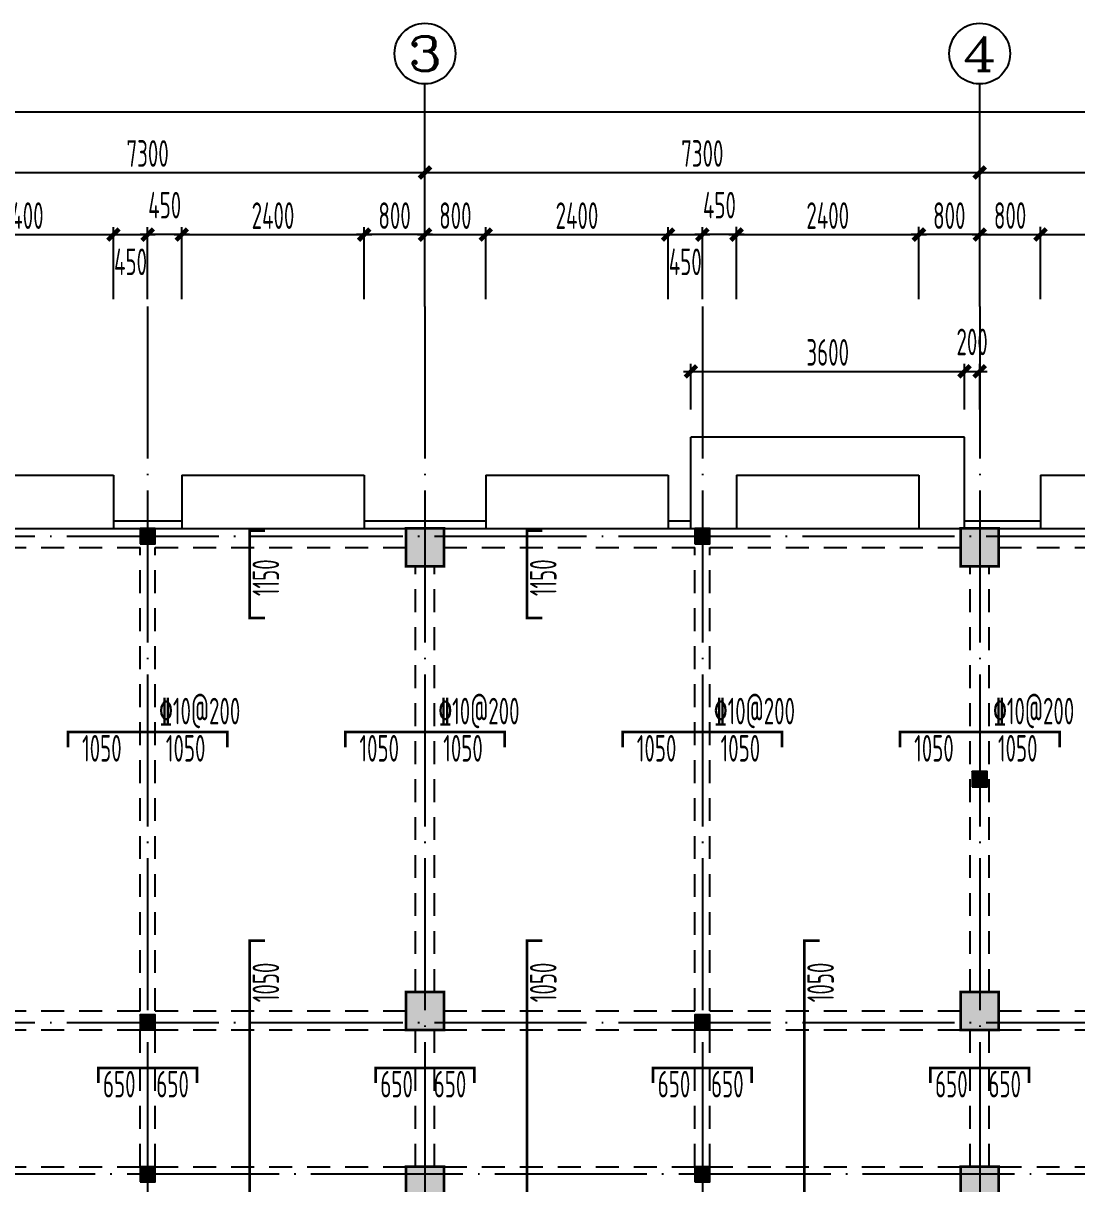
# Model space of a CAD drawing. Extents: x -472319 to -112444, y -516749 to -5704.
# Drawn here: x -297681 to -283816, y -56256 to -40980 of the extents above; entities that cross this region are included whole.
import ezdxf
from ezdxf.enums import TextEntityAlignment as Align

# ---------------------------------------------------------------- set-up
doc = ezdxf.new("R2010")
doc.units = 0
doc.header["$LTSCALE"] = 100
doc.header["$MEASUREMENT"] = 0
for name, pattern in [('3', [5, 3, -2]), ('CENTER', [2, 1.25, -0.25, 0.25, -0.25]), ('DOTE', [2.42, 2, -0.2, 0.02, -0.2])]:
    doc.linetypes.add(name, pattern=pattern)
for name, color, linetype in [('1301', 24, 'Continuous'), ('1305', 1, 'Continuous'), ('1306', 94, 'Continuous'), ('1307', 7, 'Continuous'), ('AXIS', 3, 'Continuous'), ('AXIS_TEXT', 7, 'Continuous'), ('COLUMN', 9, 'Continuous'), ('DOTE', 1, 'CENTER'), ('S_BEAM', 4, 'Continuous'), ('S_BEAMDASH', 134, '3'), ('S_CL', 2, 'Continuous'), ('坡道', 7, 'Continuous'), ('第三道尺寸线', 4, 'Continuous')]:
    doc.layers.add(name, color=color, linetype=linetype)
doc.styles.add('_TCH_AXIS', font='COMPLEX', dxfattribs={"bigfont": 'GBCBIG'})
doc.styles.add('COMPLEX', font='COMPLEX')
doc.styles.add('HZ', font='tssdeng.shx', dxfattribs={"width": 0.6, "height": 350, "bigfont": 'a.shx'})
doc.styles.get("Standard").update_dxf_attribs({"font": 'tssdeng.shx', "width": 0.6, "bigfont": 'a.shx'})
doc.dimstyles.new('DIMN', dxfattribs={"dimtxt": 350, "dimasz": 150, "dimexe": 100, "dimexo": 100, "dimgap": 75, "dimtad": 1, "dimdec": 0, "dimzin": 0, "dimdsep": 46, "dimtxsty": 'HZ', "dimblk": 'ARCHTICK', "dimcen": 0.09, "dimdle": 100, "dimclrd": 3, "dimclre": 3, "dimclrt": 7, "dimazin": 2, "dimtfac": 1, "dimtdec": 0, "dimtmove": 2, "dimatfit": 3, "dimldrblk": 'ARCHTICK', "dimfxl": 1, "dimtolj": 1, "dimtzin": 0, "dimarcsym": 0})

# ---------------------------------------------------------------- blocks, each defined once
blk = doc.blocks.new('_ArchTick')
at = {"color": 0, "linetype": 'ByBlock', "const_width": 0.4}
blk.add_lwpolyline([(-0.5, -0.5), (0.5, 0.5)], dxfattribs=at)
blk = doc.blocks.new('*D565')
at = {"layer": 'AXIS', "color": 3, "lineweight": -2, "transparency": 16777216}
for p, q in [((-299694, -44611), (-299694, -42845)), ((-292394, -44611), (-292394, -42845)), ((-299794, -42945), (-292294, -42945))]:
    blk.add_line(p, q, dxfattribs=at)
at = {"layer": 'Defpoints', "color": 0, "transparency": 16777216}
for p in [(-292394, -42945), (-299694, -44711), (-292394, -44711)]:
    blk.add_point(p, dxfattribs=at)
at = {"layer": 'AXIS', "color": 3, "lineweight": -2, "transparency": 16777216, "xscale": 150, "yscale": 150, "zscale": 150, "rotation": 180}
blk.add_blockref('_ArchTick', (-299694, -42945), dxfattribs=at)
at = {"layer": 'AXIS', "color": 3, "lineweight": -2, "transparency": 16777216, "xscale": 150, "yscale": 150, "zscale": 150}
blk.add_blockref('_ArchTick', (-292394, -42945), dxfattribs=at)
at = {"layer": 'AXIS', "color": 7, "transparency": 16777216, "insert": (-296044, -42695), "char_height": 350, "attachment_point": 5, "style": 'HZ'}
blk.add_mtext('\\A1;7300', dxfattribs=at)
blk = doc.blocks.new('*D566')
at = {"layer": 'AXIS', "color": 3, "lineweight": -2, "transparency": 16777216}
for p, q in [((-292394, -44611), (-292394, -42845)), ((-285094, -44611), (-285094, -42845)), ((-292494, -42945), (-284994, -42945))]:
    blk.add_line(p, q, dxfattribs=at)
at = {"layer": 'Defpoints', "color": 0, "transparency": 16777216}
for p in [(-285094, -42945), (-292394, -44711), (-285094, -44711)]:
    blk.add_point(p, dxfattribs=at)
at = {"layer": 'AXIS', "color": 3, "lineweight": -2, "transparency": 16777216, "xscale": 150, "yscale": 150, "zscale": 150, "rotation": 180}
blk.add_blockref('_ArchTick', (-292394, -42945), dxfattribs=at)
at = {"layer": 'AXIS', "color": 3, "lineweight": -2, "transparency": 16777216, "xscale": 150, "yscale": 150, "zscale": 150}
blk.add_blockref('_ArchTick', (-285094, -42945), dxfattribs=at)
at = {"layer": 'AXIS', "color": 7, "transparency": 16777216, "insert": (-288744, -42695), "char_height": 350, "attachment_point": 5, "style": 'HZ'}
blk.add_mtext('\\A1;7300', dxfattribs=at)
blk = doc.blocks.new('*D567')
at = {"layer": 'AXIS', "color": 3, "lineweight": -2, "transparency": 16777216}
for p, q in [((-285094, -44611), (-285094, -42845)), ((-277794, -44611), (-277794, -42845)), ((-285194, -42945), (-277694, -42945))]:
    blk.add_line(p, q, dxfattribs=at)
at = {"layer": 'Defpoints', "color": 0, "transparency": 16777216}
for p in [(-277794, -42945), (-285094, -44711), (-277794, -44711)]:
    blk.add_point(p, dxfattribs=at)
at = {"layer": 'AXIS', "color": 3, "lineweight": -2, "transparency": 16777216, "xscale": 150, "yscale": 150, "zscale": 150, "rotation": 180}
blk.add_blockref('_ArchTick', (-285094, -42945), dxfattribs=at)
at = {"layer": 'AXIS', "color": 3, "lineweight": -2, "transparency": 16777216, "xscale": 150, "yscale": 150, "zscale": 150}
blk.add_blockref('_ArchTick', (-277794, -42945), dxfattribs=at)
at = {"layer": 'AXIS', "color": 7, "transparency": 16777216, "insert": (-281444, -42695), "char_height": 350, "attachment_point": 5, "style": 'HZ'}
blk.add_mtext('\\A1;7300', dxfattribs=at)
blk = doc.blocks.new('*D574')
at = {"layer": 'AXIS', "color": 3, "lineweight": -2, "transparency": 16777216}
for p, q in [((-302794, -42145), (-242794, -42145)), ((-302694, -44611), (-302694, -42045)), ((-242894, -44611), (-242894, -42045))]:
    blk.add_line(p, q, dxfattribs=at)
at = {"layer": 'Defpoints', "color": 0, "transparency": 16777216}
for p in [(-242894, -42145), (-302694, -44711), (-242894, -44711)]:
    blk.add_point(p, dxfattribs=at)
at = {"layer": 'AXIS', "color": 3, "lineweight": -2, "transparency": 16777216, "xscale": 150, "yscale": 150, "zscale": 150, "rotation": 180}
blk.add_blockref('_ArchTick', (-302694, -42145), dxfattribs=at)
at = {"layer": 'AXIS', "color": 3, "lineweight": -2, "transparency": 16777216, "xscale": 150, "yscale": 150, "zscale": 150}
blk.add_blockref('_ArchTick', (-242894, -42145), dxfattribs=at)
at = {"layer": 'AXIS', "color": 7, "transparency": 16777216, "insert": (-272794, -41895), "char_height": 350, "attachment_point": 5, "style": 'HZ'}
blk.add_mtext('\\A1;59800', dxfattribs=at)
blk = doc.blocks.new('_AXISO')
blk.add_circle((0, 0), 0.5)
at = {"layer": 'AXIS_TEXT', "style": 'COMPLEX', "width": 1.041667}
blk.add_attdef('A', text='', height=0.56, dxfattribs=at).set_placement((-0.25, -0.28), (0.25, -0.28), align=Align.FIT)
blk = doc.blocks.new('*D638')
at = {"layer": 'Defpoints', "color": 0, "transparency": 16777216}
for p in [(-285294, -45563), (-288894, -46166), (-285294, -46166)]:
    blk.add_point(p, dxfattribs=at)
at = {"layer": '第三道尺寸线', "color": 3, "lineweight": -2, "transparency": 16777216}
for p, q in [((-288894, -46066), (-288894, -45463)), ((-285294, -46066), (-285294, -45463)), ((-288994, -45563), (-285194, -45563))]:
    blk.add_line(p, q, dxfattribs=at)
at = {"layer": '第三道尺寸线', "color": 3, "lineweight": -2, "transparency": 16777216, "xscale": 150, "yscale": 150, "zscale": 150, "rotation": 180}
blk.add_blockref('_ArchTick', (-288894, -45563), dxfattribs=at)
at = {"layer": '第三道尺寸线', "color": 3, "lineweight": -2, "transparency": 16777216, "xscale": 150, "yscale": 150, "zscale": 150}
blk.add_blockref('_ArchTick', (-285294, -45563), dxfattribs=at)
at = {"layer": '第三道尺寸线', "color": 7, "transparency": 16777216, "insert": (-287094, -45313), "char_height": 350, "attachment_point": 5, "style": 'HZ'}
blk.add_mtext('\\A1;3600', dxfattribs=at)
blk = doc.blocks.new('*D639')
at = {"layer": 'Defpoints', "color": 0, "transparency": 16777216}
for p in [(-285094, -45563), (-285294, -46166), (-285094, -46166)]:
    blk.add_point(p, dxfattribs=at)
at = {"layer": '第三道尺寸线', "color": 3, "lineweight": -2, "transparency": 16777216}
for p, q in [((-285294, -46066), (-285294, -45463)), ((-285094, -46066), (-285094, -45463)), ((-285394, -45563), (-284994, -45563))]:
    blk.add_line(p, q, dxfattribs=at)
at = {"layer": '第三道尺寸线', "color": 3, "lineweight": -2, "transparency": 16777216, "xscale": 150, "yscale": 150, "zscale": 150, "rotation": 180}
blk.add_blockref('_ArchTick', (-285294, -45563), dxfattribs=at)
at = {"layer": '第三道尺寸线', "color": 3, "lineweight": -2, "transparency": 16777216, "xscale": 150, "yscale": 150, "zscale": 150}
blk.add_blockref('_ArchTick', (-285094, -45563), dxfattribs=at)
at = {"layer": '第三道尺寸线', "color": 7, "transparency": 16777216, "insert": (-285194, -45175), "char_height": 350, "attachment_point": 5, "style": 'HZ'}
blk.add_mtext('\\A1;200', dxfattribs=at)
blk = doc.blocks.new('*D680')
at = {"layer": '1301', "color": 3, "lineweight": -2, "transparency": 16777216}
for p, q in [((-284294, -44611), (-284294, -43662)), ((-281894, -44611), (-281894, -43662)), ((-284394, -43762), (-281794, -43762))]:
    blk.add_line(p, q, dxfattribs=at)
at = {"layer": 'Defpoints', "color": 0, "transparency": 16777216}
for p in [(-281894, -43762), (-284294, -44711), (-281894, -44711)]:
    blk.add_point(p, dxfattribs=at)
at = {"layer": '1301', "color": 3, "lineweight": -2, "transparency": 16777216, "xscale": 150, "yscale": 150, "zscale": 150, "rotation": 180}
blk.add_blockref('_ArchTick', (-284294, -43762), dxfattribs=at)
at = {"layer": '1301', "color": 3, "lineweight": -2, "transparency": 16777216, "xscale": 150, "yscale": 150, "zscale": 150}
blk.add_blockref('_ArchTick', (-281894, -43762), dxfattribs=at)
at = {"layer": '1301', "color": 7, "transparency": 16777216, "insert": (-283094, -43512), "char_height": 350, "attachment_point": 5, "style": 'HZ'}
blk.add_mtext('\\A1;2400', dxfattribs=at)
blk = doc.blocks.new('*D681')
at = {"layer": '1301', "color": 3, "lineweight": -2, "transparency": 16777216}
for p, q in [((-285094, -44611), (-285094, -43662)), ((-284294, -44611), (-284294, -43662)), ((-285194, -43762), (-284194, -43762))]:
    blk.add_line(p, q, dxfattribs=at)
at = {"layer": 'Defpoints', "color": 0, "transparency": 16777216}
for p in [(-284294, -43762), (-285094, -44711), (-284294, -44711)]:
    blk.add_point(p, dxfattribs=at)
at = {"layer": '1301', "color": 3, "lineweight": -2, "transparency": 16777216, "xscale": 150, "yscale": 150, "zscale": 150, "rotation": 180}
blk.add_blockref('_ArchTick', (-285094, -43762), dxfattribs=at)
at = {"layer": '1301', "color": 3, "lineweight": -2, "transparency": 16777216, "xscale": 150, "yscale": 150, "zscale": 150}
blk.add_blockref('_ArchTick', (-284294, -43762), dxfattribs=at)
at = {"layer": '1301', "color": 7, "transparency": 16777216, "insert": (-284694, -43512), "char_height": 350, "attachment_point": 5, "style": 'HZ'}
blk.add_mtext('\\A1;800', dxfattribs=at)
blk = doc.blocks.new('*D688')
at = {"layer": '1301', "color": 3, "lineweight": -2, "transparency": 16777216}
for p, q in [((-285894, -44611), (-285894, -43663)), ((-285094, -44611), (-285094, -43663)), ((-284994, -43763), (-285994, -43763))]:
    blk.add_line(p, q, dxfattribs=at)
at = {"layer": 'Defpoints', "color": 0, "transparency": 16777216}
for p in [(-285894, -43763), (-285894, -44711), (-285094, -44711)]:
    blk.add_point(p, dxfattribs=at)
at = {"layer": '1301', "color": 3, "lineweight": -2, "transparency": 16777216, "xscale": 150, "yscale": 150, "zscale": 150, "rotation": 180}
blk.add_blockref('_ArchTick', (-285894, -43763), dxfattribs=at)
at = {"layer": '1301', "color": 3, "lineweight": -2, "transparency": 16777216, "xscale": 150, "yscale": 150, "zscale": 150}
blk.add_blockref('_ArchTick', (-285094, -43763), dxfattribs=at)
at = {"layer": '1301', "color": 7, "transparency": 16777216, "insert": (-285494, -43513), "char_height": 350, "attachment_point": 5, "style": 'HZ'}
blk.add_mtext('\\A1;800', dxfattribs=at)
blk = doc.blocks.new('*D684')
at = {"layer": '1301', "color": 3, "lineweight": -2, "transparency": 16777216}
for p, q in [((-288744, -44611), (-288744, -43663)), ((-288294, -44611), (-288294, -43663)), ((-288194, -43763), (-288844, -43763))]:
    blk.add_line(p, q, dxfattribs=at)
at = {"layer": 'Defpoints', "color": 0, "transparency": 16777216}
for p in [(-288744, -43763), (-288744, -44711), (-288294, -44711)]:
    blk.add_point(p, dxfattribs=at)
at = {"layer": '1301', "color": 3, "lineweight": -2, "transparency": 16777216, "xscale": 150, "yscale": 150, "zscale": 150, "rotation": 180}
blk.add_blockref('_ArchTick', (-288744, -43763), dxfattribs=at)
at = {"layer": '1301', "color": 3, "lineweight": -2, "transparency": 16777216, "xscale": 150, "yscale": 150, "zscale": 150}
blk.add_blockref('_ArchTick', (-288294, -43763), dxfattribs=at)
at = {"layer": '1301', "color": 7, "transparency": 16777216, "insert": (-288519, -43375), "char_height": 350, "attachment_point": 5, "style": 'HZ'}
blk.add_mtext('\\A1;450', dxfattribs=at)
blk = doc.blocks.new('*D685')
at = {"layer": '1301', "color": 3, "lineweight": -2, "transparency": 16777216}
for p, q in [((-291594, -44611), (-291594, -43663)), ((-289194, -44611), (-289194, -43663)), ((-291694, -43763), (-289094, -43763))]:
    blk.add_line(p, q, dxfattribs=at)
at = {"layer": 'Defpoints', "color": 0, "transparency": 16777216}
for p in [(-289194, -43763), (-291594, -44711), (-289194, -44711)]:
    blk.add_point(p, dxfattribs=at)
at = {"layer": '1301', "color": 3, "lineweight": -2, "transparency": 16777216, "xscale": 150, "yscale": 150, "zscale": 150, "rotation": 180}
blk.add_blockref('_ArchTick', (-291594, -43763), dxfattribs=at)
at = {"layer": '1301', "color": 3, "lineweight": -2, "transparency": 16777216, "xscale": 150, "yscale": 150, "zscale": 150}
blk.add_blockref('_ArchTick', (-289194, -43763), dxfattribs=at)
at = {"layer": '1301', "color": 7, "transparency": 16777216, "insert": (-290394, -43513), "char_height": 350, "attachment_point": 5, "style": 'HZ'}
blk.add_mtext('\\A1;2400', dxfattribs=at)
blk = doc.blocks.new('*D686')
at = {"layer": '1301', "color": 3, "lineweight": -2, "transparency": 16777216}
for p, q in [((-292394, -44611), (-292394, -43663)), ((-291594, -44611), (-291594, -43663)), ((-292494, -43763), (-291494, -43763))]:
    blk.add_line(p, q, dxfattribs=at)
at = {"layer": 'Defpoints', "color": 0, "transparency": 16777216}
for p in [(-291594, -43763), (-292394, -44711), (-291594, -44711)]:
    blk.add_point(p, dxfattribs=at)
at = {"layer": '1301', "color": 3, "lineweight": -2, "transparency": 16777216, "xscale": 150, "yscale": 150, "zscale": 150, "rotation": 180}
blk.add_blockref('_ArchTick', (-292394, -43763), dxfattribs=at)
at = {"layer": '1301', "color": 3, "lineweight": -2, "transparency": 16777216, "xscale": 150, "yscale": 150, "zscale": 150}
blk.add_blockref('_ArchTick', (-291594, -43763), dxfattribs=at)
at = {"layer": '1301', "color": 7, "transparency": 16777216, "insert": (-291994, -43513), "char_height": 350, "attachment_point": 5, "style": 'HZ'}
blk.add_mtext('\\A1;800', dxfattribs=at)
blk = doc.blocks.new('*D687')
at = {"layer": '1301', "color": 3, "lineweight": -2, "transparency": 16777216}
for p, q in [((-289194, -44611), (-289194, -43663)), ((-288744, -44611), (-288744, -43663)), ((-289294, -43763), (-288644, -43763))]:
    blk.add_line(p, q, dxfattribs=at)
at = {"layer": 'Defpoints', "color": 0, "transparency": 16777216}
for p in [(-288744, -43763), (-289194, -44711), (-288744, -44711)]:
    blk.add_point(p, dxfattribs=at)
at = {"layer": '1301', "color": 3, "lineweight": -2, "transparency": 16777216, "xscale": 150, "yscale": 150, "zscale": 150, "rotation": 180}
blk.add_blockref('_ArchTick', (-289194, -43763), dxfattribs=at)
at = {"layer": '1301', "color": 3, "lineweight": -2, "transparency": 16777216, "xscale": 150, "yscale": 150, "zscale": 150}
blk.add_blockref('_ArchTick', (-288744, -43763), dxfattribs=at)
at = {"layer": '1301', "color": 7, "transparency": 16777216, "insert": (-288969, -44121), "char_height": 350, "attachment_point": 5, "style": 'HZ'}
blk.add_mtext('\\A1;450', dxfattribs=at)
blk = doc.blocks.new('*D693')
at = {"layer": '1301', "color": 3, "lineweight": -2, "transparency": 16777216}
for p, q in [((-293194, -44611), (-293194, -43663)), ((-292394, -44611), (-292394, -43663)), ((-292294, -43763), (-293294, -43763))]:
    blk.add_line(p, q, dxfattribs=at)
at = {"layer": 'Defpoints', "color": 0, "transparency": 16777216}
for p in [(-293194, -43763), (-293194, -44711), (-292394, -44711)]:
    blk.add_point(p, dxfattribs=at)
at = {"layer": '1301', "color": 3, "lineweight": -2, "transparency": 16777216, "xscale": 150, "yscale": 150, "zscale": 150, "rotation": 180}
blk.add_blockref('_ArchTick', (-293194, -43763), dxfattribs=at)
at = {"layer": '1301', "color": 3, "lineweight": -2, "transparency": 16777216, "xscale": 150, "yscale": 150, "zscale": 150}
blk.add_blockref('_ArchTick', (-292394, -43763), dxfattribs=at)
at = {"layer": '1301', "color": 7, "transparency": 16777216, "insert": (-292794, -43513), "char_height": 350, "attachment_point": 5, "style": 'HZ'}
blk.add_mtext('\\A1;800', dxfattribs=at)
blk = doc.blocks.new('*D689')
at = {"layer": '1301', "color": 3, "lineweight": -2, "transparency": 16777216}
for p, q in [((-296044, -44611), (-296044, -43663)), ((-295594, -44611), (-295594, -43663)), ((-295494, -43763), (-296144, -43763))]:
    blk.add_line(p, q, dxfattribs=at)
at = {"layer": 'Defpoints', "color": 0, "transparency": 16777216}
for p in [(-296044, -43763), (-296044, -44711), (-295594, -44711)]:
    blk.add_point(p, dxfattribs=at)
at = {"layer": '1301', "color": 3, "lineweight": -2, "transparency": 16777216, "xscale": 150, "yscale": 150, "zscale": 150, "rotation": 180}
blk.add_blockref('_ArchTick', (-296044, -43763), dxfattribs=at)
at = {"layer": '1301', "color": 3, "lineweight": -2, "transparency": 16777216, "xscale": 150, "yscale": 150, "zscale": 150}
blk.add_blockref('_ArchTick', (-295594, -43763), dxfattribs=at)
at = {"layer": '1301', "color": 7, "transparency": 16777216, "insert": (-295819, -43375), "char_height": 350, "attachment_point": 5, "style": 'HZ'}
blk.add_mtext('\\A1;450', dxfattribs=at)
blk = doc.blocks.new('*D690')
at = {"layer": '1301', "color": 3, "lineweight": -2, "transparency": 16777216}
for p, q in [((-298894, -44611), (-298894, -43663)), ((-296494, -44611), (-296494, -43663)), ((-298994, -43763), (-296394, -43763))]:
    blk.add_line(p, q, dxfattribs=at)
at = {"layer": 'Defpoints', "color": 0, "transparency": 16777216}
for p in [(-296494, -43763), (-298894, -44711), (-296494, -44711)]:
    blk.add_point(p, dxfattribs=at)
at = {"layer": '1301', "color": 3, "lineweight": -2, "transparency": 16777216, "xscale": 150, "yscale": 150, "zscale": 150, "rotation": 180}
blk.add_blockref('_ArchTick', (-298894, -43763), dxfattribs=at)
at = {"layer": '1301', "color": 3, "lineweight": -2, "transparency": 16777216, "xscale": 150, "yscale": 150, "zscale": 150}
blk.add_blockref('_ArchTick', (-296494, -43763), dxfattribs=at)
at = {"layer": '1301', "color": 7, "transparency": 16777216, "insert": (-297694, -43513), "char_height": 350, "attachment_point": 5, "style": 'HZ'}
blk.add_mtext('\\A1;2400', dxfattribs=at)
blk = doc.blocks.new('*D692')
at = {"layer": '1301', "color": 3, "lineweight": -2, "transparency": 16777216}
for p, q in [((-296494, -44611), (-296494, -43663)), ((-296044, -44611), (-296044, -43663)), ((-296594, -43763), (-295944, -43763))]:
    blk.add_line(p, q, dxfattribs=at)
at = {"layer": 'Defpoints', "color": 0, "transparency": 16777216}
for p in [(-296044, -43763), (-296494, -44711), (-296044, -44711)]:
    blk.add_point(p, dxfattribs=at)
at = {"layer": '1301', "color": 3, "lineweight": -2, "transparency": 16777216, "xscale": 150, "yscale": 150, "zscale": 150, "rotation": 180}
blk.add_blockref('_ArchTick', (-296494, -43763), dxfattribs=at)
at = {"layer": '1301', "color": 3, "lineweight": -2, "transparency": 16777216, "xscale": 150, "yscale": 150, "zscale": 150}
blk.add_blockref('_ArchTick', (-296044, -43763), dxfattribs=at)
at = {"layer": '1301', "color": 7, "transparency": 16777216, "insert": (-296269, -44121), "char_height": 350, "attachment_point": 5, "style": 'HZ'}
blk.add_mtext('\\A1;450', dxfattribs=at)
blk = doc.blocks.new('*D1269')
at = {"layer": '1301', "color": 3, "lineweight": -2, "transparency": 16777216}
for p, q in [((-288294, -44611), (-288294, -43662)), ((-285894, -44611), (-285894, -43662)), ((-288394, -43762), (-285794, -43762))]:
    blk.add_line(p, q, dxfattribs=at)
at = {"layer": 'Defpoints', "color": 0, "transparency": 16777216}
for p in [(-285894, -43762), (-288294, -44711), (-285894, -44711)]:
    blk.add_point(p, dxfattribs=at)
at = {"layer": '1301', "color": 3, "lineweight": -2, "transparency": 16777216, "xscale": 150, "yscale": 150, "zscale": 150, "rotation": 180}
blk.add_blockref('_ArchTick', (-288294, -43762), dxfattribs=at)
at = {"layer": '1301', "color": 3, "lineweight": -2, "transparency": 16777216, "xscale": 150, "yscale": 150, "zscale": 150}
blk.add_blockref('_ArchTick', (-285894, -43762), dxfattribs=at)
at = {"layer": '1301', "color": 7, "transparency": 16777216, "insert": (-287094, -43512), "char_height": 350, "attachment_point": 5, "style": 'HZ'}
blk.add_mtext('\\A1;2400', dxfattribs=at)
blk = doc.blocks.new('*D1270')
at = {"layer": '1301', "color": 3, "lineweight": -2, "transparency": 16777216}
for p, q in [((-295594, -44611), (-295594, -43663)), ((-293194, -44611), (-293194, -43663)), ((-295694, -43763), (-293094, -43763))]:
    blk.add_line(p, q, dxfattribs=at)
at = {"layer": 'Defpoints', "color": 0, "transparency": 16777216}
for p in [(-293194, -43763), (-295594, -44711), (-293194, -44711)]:
    blk.add_point(p, dxfattribs=at)
at = {"layer": '1301', "color": 3, "lineweight": -2, "transparency": 16777216, "xscale": 150, "yscale": 150, "zscale": 150, "rotation": 180}
blk.add_blockref('_ArchTick', (-295594, -43763), dxfattribs=at)
at = {"layer": '1301', "color": 3, "lineweight": -2, "transparency": 16777216, "xscale": 150, "yscale": 150, "zscale": 150}
blk.add_blockref('_ArchTick', (-293194, -43763), dxfattribs=at)
at = {"layer": '1301', "color": 7, "transparency": 16777216, "insert": (-294394, -43513), "char_height": 350, "attachment_point": 5, "style": 'HZ'}
blk.add_mtext('\\A1;2400', dxfattribs=at)

msp = doc.modelspace()

# ---------------------------------------------------------------- hatches: boundary and pattern name
at = {"layer": 'COLUMN'}
h = msp.add_hatch(dxfattribs=at)
h.set_pattern_fill('ANSI31', color=0)
h.set_pattern_definition([(45, (-347181.32863, 137907.10955), (-0.08838834765, 0.08838834765), [])])
h.paths.add_polyline_path([(-296143.829, -47830.89), (-295943.829, -47830.89), (-295943.829, -47630.89), (-296143.829, -47630.89)])
h = msp.add_hatch(dxfattribs=at)
h.set_pattern_fill('ANSI31', color=0)
h.set_pattern_definition([(45, (-339881.32863, 137907.10955), (-0.08838834765, 0.08838834765), [])])
h.paths.add_polyline_path([(-288843.829, -47830.89), (-288643.829, -47830.89), (-288643.829, -47630.89), (-288843.829, -47630.89)])
h = msp.add_hatch(dxfattribs=at)
h.set_pattern_fill('ANSI31', color=0)
h.set_pattern_definition([(45, (-336231.32863, 134707.10809), (-0.08838834765, 0.08838834765), [])])
h.paths.add_polyline_path([(-285193.829, -51030.892), (-284993.829, -51030.892), (-284993.829, -50830.892), (-285193.829, -50830.892)])
h = msp.add_hatch(dxfattribs=at)
h.set_pattern_fill('ANSI31', color=0)
h.set_pattern_definition([(45, (-347181.32863, 131507.10858), (-0.08838834765, 0.08838834765), [])])
h.paths.add_polyline_path([(-296143.829, -54230.891), (-295943.829, -54230.891), (-295943.829, -54030.891), (-296143.829, -54030.891)])
h = msp.add_hatch(dxfattribs=at)
h.set_pattern_fill('ANSI31', color=0)
h.set_pattern_definition([(45, (-339881.32863, 131507.10858), (-0.08838834765, 0.08838834765), [])])
h.paths.add_polyline_path([(-288843.829, -54230.891), (-288643.829, -54230.891), (-288643.829, -54030.891), (-288843.829, -54030.891)])
h = msp.add_hatch(dxfattribs=at)
h.set_pattern_fill('ANSI31', color=0)
h.set_pattern_definition([(45, (-347181.33058, 129507.10858), (-0.08838834765, 0.08838834765), [])])
h.paths.add_polyline_path([(-296143.831, -56230.891), (-295943.831, -56230.891), (-295943.831, -56030.891), (-296143.831, -56030.891)])
h = msp.add_hatch(dxfattribs=at)
h.set_pattern_fill('ANSI31', color=0)
h.set_pattern_definition([(45, (-339881.33058, 129507.10858), (-0.08838834765, 0.08838834765), [])])
h.paths.add_polyline_path([(-288843.831, -56230.891), (-288643.831, -56230.891), (-288643.831, -56030.891), (-288843.831, -56030.891)])
at = {"layer": 'S_CL'}
h = msp.add_hatch(dxfattribs=at)
h.set_pattern_fill('ANSI31', color=256)
h.set_pattern_definition([(45, (110874.16938, 392414.60853), (-0.088388347648, 0.088388347648), [])])
h.paths.add_polyline_path([(-242793.829, -48130.89), (-242793.829, -47630.89), (-243293.829, -47630.89), (-243293.829, -48130.89)])
h.paths.add_polyline_path([(-242793.829, -54230.891), (-242793.829, -53730.891), (-243293.829, -53730.891), (-243293.829, -54230.891)])
h.paths.add_polyline_path([(-242793.829, -56530.891), (-242793.829, -56030.891), (-243293.829, -56030.891), (-243293.829, -56530.891)])
h.paths.add_polyline_path([(-242793.829, -62630.891), (-242793.829, -62130.891), (-243293.829, -62130.891), (-243293.829, -62630.891)])
h.paths.add_polyline_path([(-245643.829, -48130.89), (-245643.829, -47630.89), (-246143.829, -47630.89), (-246143.829, -48130.89)])
h.paths.add_polyline_path([(-245643.829, -54230.891), (-245643.829, -53730.891), (-246143.829, -53730.891), (-246143.829, -54230.891)])
h.paths.add_polyline_path([(-245643.829, -56530.891), (-245643.829, -56030.891), (-246143.829, -56030.891), (-246143.829, -56530.891)])
h.paths.add_polyline_path([(-245643.829, -62630.891), (-245643.829, -62130.891), (-246143.829, -62130.891), (-246143.829, -62630.891)])
h.paths.add_polyline_path([(-252943.829, -48130.89), (-252943.829, -47630.89), (-253443.829, -47630.89), (-253443.829, -48130.89)])
h.paths.add_polyline_path([(-252943.829, -54230.891), (-252943.829, -53730.891), (-253443.829, -53730.891), (-253443.829, -54230.891)])
h.paths.add_polyline_path([(-252943.829, -56530.891), (-252943.829, -56030.891), (-253443.829, -56030.891), (-253443.829, -56530.891)])
h.paths.add_polyline_path([(-252943.829, -62630.891), (-252943.829, -62130.891), (-253443.829, -62130.891), (-253443.829, -62630.891)])
h.paths.add_polyline_path([(-260243.829, -48130.89), (-260243.829, -47630.89), (-260743.829, -47630.89), (-260743.829, -48130.89)])
h.paths.add_polyline_path([(-260243.829, -54230.891), (-260243.829, -53730.891), (-260743.829, -53730.891), (-260743.829, -54230.891)])
h.paths.add_polyline_path([(-260243.829, -56530.891), (-260243.829, -56030.891), (-260743.829, -56030.891), (-260743.829, -56530.891)])
h.paths.add_polyline_path([(-260243.829, -62630.891), (-260243.829, -62130.891), (-260743.829, -62130.891), (-260743.829, -62630.891)])
h.paths.add_polyline_path([(-267543.829, -48130.89), (-267543.829, -47630.89), (-268043.829, -47630.89), (-268043.829, -48130.89)])
h.paths.add_polyline_path([(-267543.829, -54230.891), (-267543.829, -53730.891), (-268043.829, -53730.891), (-268043.829, -54230.891)])
h.paths.add_polyline_path([(-267543.829, -56530.891), (-267543.829, -56030.891), (-268043.829, -56030.891), (-268043.829, -56530.891)])
h.paths.add_polyline_path([(-267543.829, -62630.891), (-267543.829, -62030.891), (-268043.829, -62030.891), (-268043.829, -62630.891)])
h.paths.add_polyline_path([(-270543.829, -48130.89), (-270543.829, -47630.89), (-271043.829, -47630.89), (-271043.829, -48130.89)])
h.paths.add_polyline_path([(-270543.829, -54230.891), (-270543.829, -53730.891), (-271043.829, -53730.891), (-271043.829, -54230.891)])
h.paths.add_polyline_path([(-277543.831, -48230.89), (-277543.831, -47630.89), (-278043.831, -47630.89), (-278043.831, -48230.89)])
h.paths.add_polyline_path([(-277543.831, -54230.891), (-277543.831, -53730.891), (-278043.831, -53730.891), (-278043.831, -54230.891)])
h.paths.add_polyline_path([(-277543.831, -56530.891), (-277543.831, -56030.891), (-278043.831, -56030.891), (-278043.831, -56530.891)])
h.paths.add_polyline_path([(-277543.831, -62630.891), (-277543.831, -62030.891), (-278043.831, -62030.891), (-278043.831, -62630.891)])
h.paths.add_polyline_path([(-284843.831, -48130.89), (-284843.831, -47630.89), (-285343.831, -47630.89), (-285343.831, -48130.89)])
h.paths.add_polyline_path([(-284843.831, -54230.891), (-284843.831, -53730.891), (-285343.831, -53730.891), (-285343.831, -54230.891)])
h.paths.add_polyline_path([(-284843.831, -56530.891), (-284843.831, -56030.891), (-285343.831, -56030.891), (-285343.831, -56530.891)])
h.paths.add_polyline_path([(-284843.831, -62630.891), (-284843.831, -62130.891), (-285343.831, -62130.891), (-285343.831, -62630.891)])
h.paths.add_polyline_path([(-292143.831, -48130.89), (-292143.831, -47630.89), (-292643.831, -47630.89), (-292643.831, -48130.89)])
h.paths.add_polyline_path([(-292143.831, -54230.891), (-292143.831, -53730.891), (-292643.831, -53730.891), (-292643.831, -54230.891)])
h.paths.add_polyline_path([(-292143.831, -56530.891), (-292143.831, -56030.891), (-292643.831, -56030.891), (-292643.831, -56530.891)])
h.paths.add_polyline_path([(-292143.831, -62630.891), (-292143.831, -62130.891), (-292643.831, -62130.891), (-292643.831, -62630.891)])
h.paths.add_polyline_path([(-299443.831, -48130.89), (-299443.831, -47630.89), (-299943.831, -47630.89), (-299943.831, -48130.89)])
h.paths.add_polyline_path([(-299443.831, -54230.891), (-299443.831, -53730.891), (-299943.831, -53730.891), (-299943.831, -54230.891)])
h.paths.add_polyline_path([(-299443.831, -56530.891), (-299443.831, -56030.891), (-299943.831, -56030.891), (-299943.831, -56530.891)])
h.paths.add_polyline_path([(-299443.831, -62630.891), (-299443.831, -62130.891), (-299943.831, -62130.891), (-299943.831, -62630.891)])
h.paths.add_polyline_path([(-302293.831, -48130.89), (-302293.831, -47630.89), (-302793.831, -47630.89), (-302793.831, -48130.89)])
h.paths.add_polyline_path([(-302293.831, -54230.891), (-302293.831, -53730.891), (-302793.831, -53730.891), (-302793.831, -54230.891)])
h.paths.add_polyline_path([(-302293.831, -56530.891), (-302293.831, -56030.891), (-302793.831, -56030.891), (-302793.831, -56530.891)])
h.paths.add_polyline_path([(-302293.831, -62630.891), (-302293.831, -62130.891), (-302793.831, -62130.891), (-302793.831, -62630.891)])

# ---------------------------------------------------------------- linework, layer by layer
for p, q in [((-285293.829, -46430.891), (-288893.829, -46430.891)), ((-288893.829, -47630.891), (-288893.829, -46430.891)), ((-285293.829, -47630.891), (-285293.829, -46430.891)), ((-298893.829, -46930.89), (-296493.829, -46930.89)), ((-295593.829, -46930.89), (-293193.829, -46930.89)), ((-295593.829, -46930.89), (-295593.829, -47630.89)), ((-291593.829, -46930.89), (-289193.829, -46930.89)), ((-291593.829, -46930.89), (-291593.829, -47630.89)), ((-288293.829, -46930.89), (-285893.829, -46930.89)), ((-288293.829, -46930.89), (-288293.829, -47630.89)), ((-284293.829, -46930.89), (-281893.829, -46930.89)), ((-284293.829, -46930.89), (-284293.829, -47630.89))]:
    msp.add_line(p, q)
for points in [[(-296493.829, -47530.89), (-295593.829, -47530.89)], [(-293193.829, -47530.89), (-291593.829, -47530.89)], [(-289193.829, -47530.89), (-288893.829, -47530.89)], [(-285293.829, -47530.89), (-284293.829, -47530.89)]]:
    msp.add_lwpolyline(points)
at = {"layer": '1305', "const_width": 35}
for points in [[(-294501.332, -48810.892), (-294701.332, -48810.892), (-294701.332, -47660.892), (-294501.332, -47660.892)], [(-290851.331, -48810.892), (-291051.331, -48810.892), (-291051.331, -47660.892), (-290851.331, -47660.892)], [(-297093.831, -50510.89), (-297093.831, -50310.89), (-294993.831, -50310.892), (-294993.831, -50510.892)], [(-293443.831, -50510.89), (-293443.831, -50310.89), (-291343.831, -50310.89), (-291343.831, -50510.89)], [(-289793.831, -50510.89), (-289793.831, -50310.89), (-287693.831, -50310.892), (-287693.831, -50510.892)], [(-286143.831, -50510.89), (-286143.831, -50310.89), (-284043.831, -50310.89), (-284043.831, -50510.89)], [(-294501.332, -57205.891), (-294701.332, -57205.891), (-294701.332, -53055.891), (-294501.332, -53055.891)], [(-290851.331, -57205.891), (-291051.331, -57205.891), (-291051.331, -53055.891), (-290851.331, -53055.891)], [(-287201.333, -57205.891), (-287401.333, -57205.891), (-287401.331, -53055.891), (-287201.331, -53055.891)], [(-296693.831, -54930.891), (-296693.831, -54730.891), (-295393.831, -54730.891), (-295393.831, -54930.891)], [(-293043.831, -54930.891), (-293043.831, -54730.891), (-291743.831, -54730.891), (-291743.831, -54930.891)], [(-289393.832, -54930.891), (-289393.832, -54730.891), (-288093.833, -54730.891), (-288093.833, -54930.891)], [(-285743.831, -54930.891), (-285743.831, -54730.891), (-284443.831, -54730.891), (-284443.831, -54930.891)]]:
    msp.add_lwpolyline(points, dxfattribs=at)
at = {"layer": 'AXIS'}
for p, q in [((-292393.829, -44711.242), (-292393.829, -41780.447)), ((-285093.829, -44711.242), (-285093.829, -41780.447))]:
    msp.add_line(p, q, dxfattribs=at)
at = {"layer": 'COLUMN', "color": 0}
for points in [[(-296143.829, -47830.89), (-295943.829, -47830.89), (-295943.829, -47630.89), (-296143.829, -47630.89)], [(-288843.829, -47830.89), (-288643.829, -47830.89), (-288643.829, -47630.89), (-288843.829, -47630.89)], [(-285193.829, -51030.892), (-284993.829, -51030.892), (-284993.829, -50830.892), (-285193.829, -50830.892)], [(-296143.829, -54230.891), (-295943.829, -54230.891), (-295943.829, -54030.891), (-296143.829, -54030.891)], [(-288843.829, -54230.891), (-288643.829, -54230.891), (-288643.829, -54030.891), (-288843.829, -54030.891)], [(-296143.831, -56230.891), (-295943.831, -56230.891), (-295943.831, -56030.891), (-296143.831, -56030.891)], [(-288843.831, -56230.891), (-288643.831, -56230.891), (-288643.831, -56030.891), (-288843.831, -56030.891)]]:
    msp.add_lwpolyline(points, close=True, dxfattribs=at)
at = {"layer": 'DOTE', "linetype": 'DOTE', "ltscale": 10}
for p, q in [((-296043.829, -44711.242), (-296043.829, -66861.282)), ((-292393.829, -44711.242), (-292393.829, -66861.282)), ((-288743.829, -44711.242), (-288743.829, -66861.282)), ((-285093.829, -44711.242), (-285093.829, -66861.282)), ((-304367.647, -47730.89), (-241075.018, -47730.89)), ((-304367.647, -54130.89), (-241075.018, -54130.89)), ((-241075.018, -56130.89), (-304367.647, -56130.89))]:
    msp.add_line(p, q, dxfattribs=at)
at = {"layer": 'S_BEAM'}
for p, q in [((-299443.831, -47630.89), (-296043.831, -47630.89)), ((-296043.831, -47630.89), (-292643.831, -47630.89)), ((-292143.831, -47630.89), (-288743.831, -47630.89)), ((-288743.831, -47630.89), (-285343.831, -47630.89)), ((-284843.831, -47630.89), (-281443.831, -47630.89))]:
    msp.add_line(p, q, dxfattribs=at)
at = {"layer": 'S_BEAMDASH'}
for p, q in [((-299443.831, -47880.89), (-296143.831, -47880.89)), ((-296143.831, -53980.891), (-296143.831, -47880.89)), ((-295943.831, -53980.891), (-295943.831, -47880.89)), ((-295943.831, -47880.89), (-292643.831, -47880.89)), ((-292143.831, -47880.89), (-288843.831, -47880.89)), ((-288843.831, -53980.891), (-288843.831, -47880.89)), ((-288643.831, -53980.891), (-288643.831, -47880.89)), ((-288643.831, -47880.89), (-285343.831, -47880.89)), ((-284843.831, -47880.89), (-281543.831, -47880.89)), ((-292518.831, -53730.891), (-292518.831, -48130.89)), ((-292268.831, -53730.891), (-292268.831, -48130.89)), ((-285218.831, -53730.891), (-285218.831, -48130.89)), ((-284968.831, -53730.891), (-284968.831, -48130.89)), ((-299443.831, -53980.891), (-296143.831, -53980.891)), ((-295943.831, -53980.891), (-292643.831, -53980.891)), ((-292143.831, -53980.891), (-288843.831, -53980.891)), ((-288643.831, -53980.891), (-285343.831, -53980.891)), ((-284843.831, -53980.891), (-281543.831, -53980.891)), ((-299443.831, -54230.891), (-296143.831, -54230.891)), ((-296143.831, -56030.891), (-296143.831, -54230.891)), ((-295943.831, -56030.891), (-295943.831, -54230.891)), ((-295943.831, -54230.891), (-292643.831, -54230.891)), ((-292518.831, -56030.891), (-292518.831, -54230.891)), ((-292268.831, -56030.891), (-292268.831, -54230.891)), ((-292143.831, -54230.891), (-288843.831, -54230.891)), ((-288843.831, -56030.891), (-288843.831, -54230.891)), ((-288643.831, -56030.891), (-288643.831, -54230.891)), ((-288643.831, -54230.891), (-285343.831, -54230.891)), ((-285218.831, -56030.891), (-285218.831, -54230.891)), ((-284968.831, -56030.891), (-284968.831, -54230.891)), ((-284843.831, -54230.891), (-281543.831, -54230.891)), ((-299443.831, -56030.891), (-296143.831, -56030.891)), ((-295943.831, -56030.891), (-292643.831, -56030.891)), ((-292143.831, -56030.891), (-288843.831, -56030.891)), ((-288643.831, -56030.891), (-285343.831, -56030.891)), ((-284843.831, -56030.891), (-281543.831, -56030.891))]:
    msp.add_line(p, q, dxfattribs=at)
at = {"layer": 'S_CL', "const_width": 35}
for points in [[(-292143.831, -48130.89), (-292143.831, -47630.89), (-292643.831, -47630.89), (-292643.831, -48130.89)], [(-284843.831, -48130.89), (-284843.831, -47630.89), (-285343.831, -47630.89), (-285343.831, -48130.89)], [(-292143.831, -54230.891), (-292143.831, -53730.891), (-292643.831, -53730.891), (-292643.831, -54230.891)], [(-284843.831, -54230.891), (-284843.831, -53730.891), (-285343.831, -53730.891), (-285343.831, -54230.891)], [(-292143.831, -56530.891), (-292143.831, -56030.891), (-292643.831, -56030.891), (-292643.831, -56530.891)], [(-284843.831, -56530.891), (-284843.831, -56030.891), (-285343.831, -56030.891), (-285343.831, -56530.891)]]:
    msp.add_lwpolyline(points, close=True, dxfattribs=at)
at = {"layer": '坡道'}
for p, q in [((-296493.829, -46930.89), (-296493.829, -47630.89)), ((-293193.829, -46930.89), (-293193.829, -47630.89)), ((-289193.829, -46930.89), (-289193.829, -47630.89)), ((-285893.829, -46930.89), (-285893.829, -47630.89))]:
    msp.add_line(p, q, dxfattribs=at)

# ---------------------------------------------------------------- block references
at = {"layer": 'AXIS'}
ref = msp.add_blockref('_AXISO', (-292393.829, -41380.447), dxfattribs=dict(at, xscale=800, yscale=800, zscale=800))
ref.add_attrib('A', '3', dxfattribs={"layer": 'AXIS_TEXT', "height": 452.548, "style": '_TCH_AXIS', "width": 1.5}).set_placement((-292620.103, -41606.721), (-292167.554, -41606.721), align=Align.FIT)
ref = msp.add_blockref('_AXISO', (-285093.829, -41380.447), dxfattribs=dict(at, xscale=800, yscale=800, zscale=800))
ref.add_attrib('A', '4', dxfattribs={"layer": 'AXIS_TEXT', "height": 452.548, "style": '_TCH_AXIS', "width": 1.3125}).set_placement((-285320.103, -41606.721), (-284867.554, -41606.721), align=Align.FIT)

# ---------------------------------------------------------------- texts
at = {"layer": '1306', "width": 0.6}
for s, p in [('1150', (-294312.931, -48520.892)), ('1150', (-290662.93, -48520.892)), ('1050', (-294312.931, -53865.891)), ('1050', (-290662.93, -53865.891)), ('1050', (-287012.932, -53865.892))]:
    msp.add_text(s, height=350, rotation=90, dxfattribs=at).set_placement(p)
for s, p in [('1050', (-296906.332, -50699.291)), ('1050', (-295803.832, -50699.291)), ('1050', (-293256.331, -50699.291)), ('1050', (-292153.831, -50699.291)), ('1050', (-289606.331, -50699.291)), ('1050', (-288503.831, -50699.291)), ('1050', (-285956.331, -50699.291)), ('1050', (-284853.831, -50699.291)), ('650', (-296630.831, -55119.292)), ('650', (-295928.831, -55119.292)), ('650', (-292980.831, -55119.292)), ('650', (-292278.831, -55119.292)), ('650', (-289330.833, -55119.292)), ('650', (-288628.833, -55119.292)), ('650', (-285680.831, -55119.292)), ('650', (-284978.831, -55119.292))]:
    msp.add_text(s, height=350, dxfattribs=at).set_placement(p)
at = {"layer": '1307', "width": 0.6}
msp.add_text('\x8410@200', height=350, dxfattribs=at).set_placement((-295891.331, -50209.291))
at = {"layer": '1307', "color": 4, "width": 0.6}
for p in [(-292216.331, -50209.291), (-288591.331, -50209.293), (-284916.331, -50209.291)]:
    msp.add_text('%%13210@200', height=350, dxfattribs=at).set_placement(p)

# ---------------------------------------------------------------- dimensions: what is measured, and where the dimension line sits
at = {"layer": '1301', "color": 7}
for base, p1, p2, picture, middle in [((-296043.829, -43762.5), (-295593.829, -44711.242), (-296043.829, -44711.242), '*D689', (-295818.829, -43375)), ((-288743.829, -43762.5), (-288293.829, -44711.242), (-288743.829, -44711.242), '*D684', (-288518.829, -43375)), ((-293193.829, -43762.5), (-292393.829, -44711.242), (-293193.829, -44711.242), '*D693', (-292793.829, -43512.5)), ((-285893.829, -43762.5), (-285093.829, -44711.242), (-285893.829, -44711.242), '*D688', (-285493.829, -43512.5))]:
    dim = msp.add_linear_dim(base=base, p1=p1, p2=p2, dimstyle='DIMN', override={"dimfxl": 100}, dxfattribs=at)
    dim.commit()
    dim.dimension.update_dxf_attribs({"geometry": picture, "text_midpoint": middle})
for base, p1, p2, picture, middle in [((-296493.829, -43762.5), (-298893.829, -44711.242), (-296493.829, -44711.242), '*D690', (-297693.829, -43512.5)), ((-293193.829, -43762.5), (-295593.829, -44711.242), (-293193.829, -44711.242), '*D1270', (-294393.829, -43512.5)), ((-291593.829, -43762.5), (-292393.829, -44711.242), (-291593.829, -44711.242), '*D686', (-291993.829, -43512.5)), ((-289193.829, -43762.5), (-291593.829, -44711.242), (-289193.829, -44711.242), '*D685', (-290393.829, -43512.5)), ((-285893.829, -43762.5), (-288293.829, -44711.242), (-285893.829, -44711.242), '*D1269', (-287093.829, -43512.5)), ((-284293.829, -43762.5), (-285093.829, -44711.242), (-284293.829, -44711.242), '*D681', (-284693.829, -43512.5)), ((-281893.829, -43762.5), (-284293.829, -44711.242), (-281893.829, -44711.242), '*D680', (-283093.829, -43512.5))]:
    dim = msp.add_linear_dim(base=base, p1=p1, p2=p2, angle=180, dimstyle='DIMN', override={"dimfxl": 100}, dxfattribs=at)
    dim.commit()
    dim.dimension.update_dxf_attribs({"geometry": picture, "text_midpoint": middle})
for base, p1, p2, picture, middle in [((-296043.829, -43762.5), (-296493.829, -44711.242), (-296043.829, -44711.242), '*D692', (-296268.829, -44120.5)), ((-288743.829, -43762.5), (-289193.829, -44711.242), (-288743.829, -44711.242), '*D687', (-288968.829, -44120.5))]:
    dim = msp.add_linear_dim(base=base, p1=p1, p2=p2, angle=180, dimstyle='DIMN', override={"dimfxl": 100}, dxfattribs=at)
    dim.commit()
    dim.dimension.update_dxf_attribs({"geometry": picture, "text_midpoint": middle, "dimtype": 160})
at = {"layer": 'AXIS'}
for p1, p2, distance, picture, middle in [((-302693.829, -44711.242), (-242893.829, -44711.242), 2566.5, '*D574', (-272793.829, -41894.742)), ((-299693.829, -44711.242), (-292393.829, -44711.242), 1766.5, '*D565', (-296043.829, -42694.742)), ((-292393.829, -44711.242), (-285093.829, -44711.242), 1766.5, '*D566', (-288743.829, -42694.742)), ((-285093.829, -44711.242), (-277793.829, -44711.242), 1766.5, '*D567', (-281443.829, -42694.742))]:
    dim = msp.add_aligned_dim(p1=p1, p2=p2, distance=distance, dimstyle='DIMN', dxfattribs=at)
    dim.commit()
    dim.dimension.update_dxf_attribs({"geometry": picture, "text_midpoint": middle})
at = {"layer": '第三道尺寸线'}
for p1, p2, picture, middle in [((-285293.829, -46166.391), (-285093.829, -46166.391), '*D639', (-285193.829, -45175.244)), ((-288893.829, -46166.391), (-285293.829, -46166.391), '*D638', (-287093.829, -45312.744))]:
    dim = msp.add_aligned_dim(p1=p1, p2=p2, distance=603.647, dimstyle='DIMN', dxfattribs=at)
    dim.commit()
    dim.dimension.update_dxf_attribs({"geometry": picture, "text_midpoint": middle})

doc.saveas('drawing.dxf')
